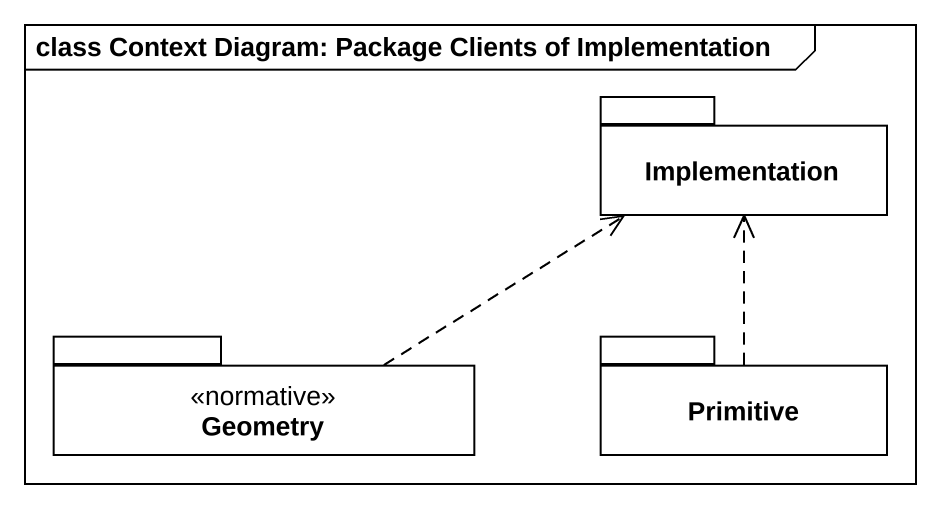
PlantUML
@startuml
mainframe class Context Diagram: Package Clients of Implementation
package Implementation {
}
package Geometry <<normative>> {
}
package Primitive {
}
Geometry .right.> Implementation
Primitive .up.> Implementation
@enduml
